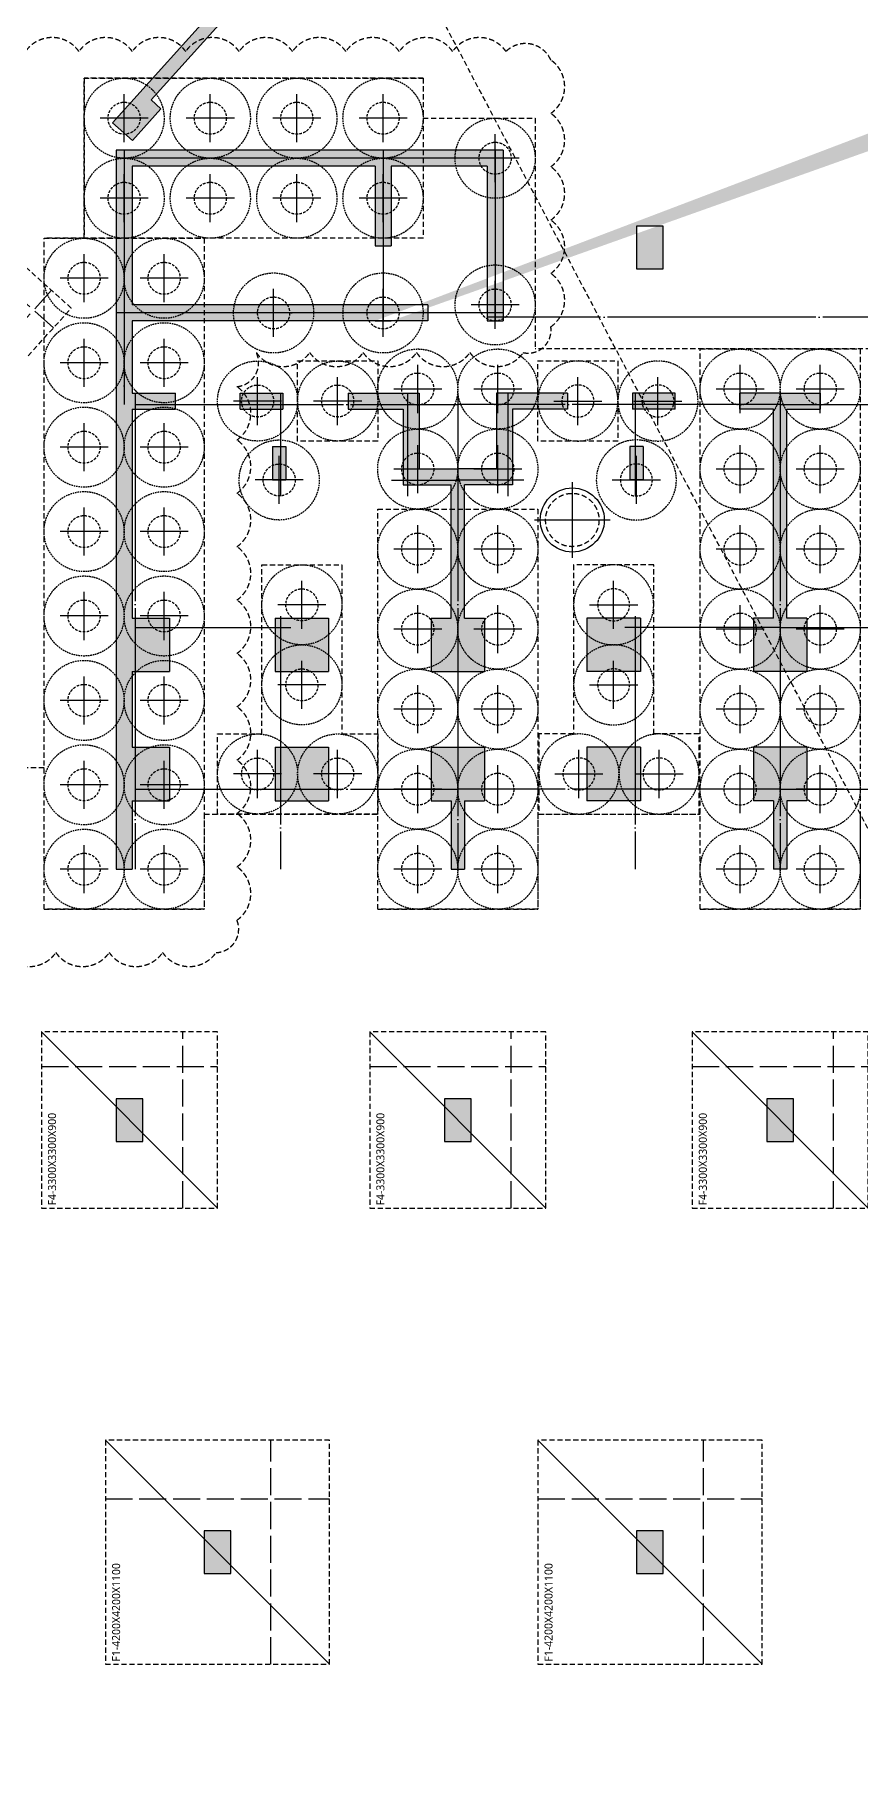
# Model space of a CAD drawing. Header units: millimetres. Extents: x 262481 to 2519995, y -394348 to 364571.
# Drawn here: x 2349520 to 2364985, y 108732 to 141223 of the extents above; entities that cross this region are included whole.
import ezdxf
from ezdxf.enums import TextEntityAlignment as Align

# ---------------------------------------------------------------- set-up
doc = ezdxf.new("R2010")
doc.units = ezdxf.units.MM
doc.header["$LTSCALE"] = 65
for name, pattern in [('XS-기초$0$CEN', [62, 60, -1, 0, -1]), ('XS-기초$0$HID', [2.3, 1.5, -0.8]), ('XS-기초$0$HID2', [7.5, 6, -1.5])]:
    doc.linetypes.add(name, pattern=pattern)
doc.layers.add('XS-기초$0$0106', color=30, linetype='XS-기초$0$HID', plot=False)
doc.layers.add('XS-기초$0$DEFPOINT', color=144, linetype='Continuous', plot=False)
for name, color, linetype in [('XS-기초$0$252', 252, 'Continuous'), ('XS-기초$0$BAR-B', 2, 'XS-기초$0$HID2'), ('XS-기초$0$CEN', 1, 'XS-기초$0$CEN'), ('XS-기초$0$MAT', 3, 'XS-기초$0$HID'), ('XS-기초$0$PILE', 3, 'XS-기초$0$HID'), ('XS-기초$0$WALL', 11, 'Continuous'), ('XS-기초$0$기초연단', 3, 'Continuous'), ('XS-기초$0$보강구간', 6, 'XS-기초$0$HID'), ('XS-기초$0$집수정-주동', 21, 'Continuous'), ('XS-기초$0$하부보강', 7, 'XS-기초$0$HID')]:
    doc.layers.add(name, color=color, linetype=linetype)
doc.styles.add('XS-기초$0$맑은고딕', font='malgun.ttf')

# ---------------------------------------------------------------- blocks, each defined once
blk = doc.blocks.new('XS-기초$0$A$C762E058C')
at = {"layer": 'XS-기초$0$252'}
h = blk.add_hatch(color=256, dxfattribs=at)
h.dxf.hatch_style = 1
h.paths.add_polyline_path([(93400, -71500), (92600, -71500), (92600, -72000), (93400, -72000)])
h.paths.add_polyline_path([(85300, -71500), (84500, -71500), (84500, -72000), (85300, -72000)])
h.paths.add_polyline_path([(93400, -63400), (92600, -63400), (92600, -63900), (93400, -63900)])
h.paths.add_polyline_path([(85300, -63400), (84500, -63400), (84500, -63900), (85300, -63900)])
h.paths.add_polyline_path([(93400, -55300), (92600, -55300), (92600, -55800), (93400, -55800)])
h.paths.add_polyline_path([(85300, -55300), (84500, -55300), (84500, -55800), (85300, -55800)])
h.paths.add_polyline_path([(93400, -47200), (92600, -47200), (92600, -47700), (93400, -47700)])
h.paths.add_polyline_path([(85300, -47200), (84500, -47200), (84500, -47700), (85300, -47700)])
h.paths.add_polyline_path([(93400, -39100), (92600, -39100), (92600, -39600), (93400, -39600)])
h.paths.add_polyline_path([(85300, -39100), (84500, -39100), (84500, -39600), (85300, -39600)])
h.paths.add_polyline_path([(73650, -71500), (72850, -71500), (72850, -72000), (73650, -72000)])
h.paths.add_polyline_path([(77850, -71500), (77050, -71500), (77050, -72000), (77850, -72000)])
h.paths.add_polyline_path([(68450, -71500), (67650, -71500), (67650, -72000), (68450, -72000)])
h.paths.add_polyline_path([(73650, -63400), (72850, -63400), (72850, -63900), (73650, -63900)])
h.paths.add_polyline_path([(77850, -63400), (77050, -63400), (77050, -63900), (77850, -63900)])
h.paths.add_polyline_path([(68450, -63400), (67650, -63400), (67650, -63900), (68450, -63900)])
h.paths.add_polyline_path([(73650, -55300), (72850, -55300), (72850, -55800), (73650, -55800)])
h.paths.add_polyline_path([(77850, -55300), (77050, -55300), (77050, -55800), (77850, -55800)])
h.paths.add_polyline_path([(68450, -55300), (67650, -55300), (67650, -55800), (68450, -55800)])
h.paths.add_polyline_path([(73650, -47200), (72850, -47200), (72850, -47700), (73650, -47700)])
h.paths.add_polyline_path([(77850, -47200), (77050, -47200), (77050, -47700), (77850, -47700)])
h.paths.add_polyline_path([(68450, -47200), (67650, -47200), (67650, -47700), (68450, -47700)])
h.paths.add_polyline_path([(73650, -39100), (72850, -39100), (72850, -39600), (73650, -39600)])
h.paths.add_polyline_path([(77850, -39100), (77050, -39100), (77050, -39600), (77850, -39600)])
h.paths.add_polyline_path([(68450, -39100), (67650, -39100), (67650, -39600), (68450, -39600)])
h.paths.add_polyline_path([(73650, -22900), (72850, -22900), (72850, -23400), (73650, -23400)])
h.paths.add_polyline_path([(73650, -31000), (72850, -31000), (72850, -31500), (73650, -31500)])
h.paths.add_polyline_path([(101500, -63400), (100700, -63400), (100700, -63900), (101500, -63900)])
h.paths.add_polyline_path([(101500, -41540), (100700, -41540), (100700, -42040), (101500, -42040)])
h.paths.add_polyline_path([(101500, -35500), (100700, -35500), (100700, -36000), (101500, -36000)])
h.paths.add_polyline_path([(101500, -29350), (100700, -29350), (100700, -29850), (101500, -29850)])
h.paths.add_polyline_path([(101500, -22900), (100700, -22900), (100700, -23400), (101500, -23400)])
h.paths.add_polyline_path([(68450, -22900), (67650, -22900), (67650, -23400), (68450, -23400)])
h.paths.add_polyline_path([(77850, -22900), (77050, -22900), (77050, -23400), (77850, -23400)])
h.paths.add_polyline_path([(85300, -22900), (84500, -22900), (84500, -23400), (85300, -23400)])
h.paths.add_polyline_path([(93400, -31000), (92600, -31000), (92600, -31500), (93400, -31500)])
h.paths.add_polyline_path([(77850, -31000), (77050, -31000), (77050, -31500), (77850, -31500)])
h.paths.add_polyline_path([(85300, -31000), (84500, -31000), (84500, -31500), (85300, -31500)])
h.paths.add_polyline_path([(93400, -22900), (92600, -22900), (92600, -23400), (93400, -23400)])
h.paths.add_polyline_path([(68450, -31000), (67650, -31000), (67650, -31500), (68450, -31500)])
h.paths.add_polyline_path([(101500, -47580), (100700, -47580), (100700, -48080), (101500, -48080)])
h.paths.add_polyline_path([(101500, -55300), (100700, -55300), (100700, -55800), (101500, -55800)])
h.paths.add_polyline_path([(101700, -72000), (101700, -71200), (101200, -71200), (101200, -72000)])
h.paths.add_polyline_path([(125700, -72000), (125700, -71200), (125200, -71200), (125200, -72000)])
h.paths.add_polyline_path([(117700, -72000), (117700, -71200), (117200, -71200), (117200, -72000)])
h.paths.add_polyline_path([(109700, -72000), (109700, -71200), (109200, -71200), (109200, -72000)])
h.paths.add_polyline_path([(136755, -71500), (135955, -71500), (135955, -72000), (136755, -72000)])
h.paths.add_polyline_path([(144555, -71500), (143755, -71500), (143755, -72000), (144555, -72000)])
h.paths.add_polyline_path([(133700, -72000), (133700, -71200), (133200, -71200), (133200, -72000)])
h = blk.add_hatch(color=256, dxfattribs=at)
h.dxf.hatch_style = 1
h.paths.add_polyline_path([(124805, -55785), (124805, -55985), (123925, -55985), (123925, -56285), (125305, -56285), (125305, -57445), (126255, -57445), (126255, -63825), (124900, -63825), (124900, -64125), (125200, -64125), (125200, -64625), (125700, -64625), (125700, -64125), (126255, -64125), (126255, -65410), (126505, -65410), (126505, -64125), (127860, -64125), (127860, -63825), (126505, -63825), (126505, -57445), (127455, -57445), (127455, -56285), (128835, -56285), (128835, -55985), (127155, -55985), (127155, -57145), (126380, -57145), (125605, -57145), (125605, -55985), (125605, -55785)])
h.paths.add_polyline_path([(106100, -55300), (105300, -55300), (105300, -55800), (106100, -55800)])
h.paths.add_polyline_path([(105600, -63900), (105800, -63900), (105800, -65410), (106100, -65410), (106100, -64125), (107400, -64125), (107400, -63825), (106100, -63825), (106100, -60730), (109280, -60730), (109280, -60480), (106100, -60480), (106100, -56285), (106915, -56285), (106915, -55985), (105800, -55985), (105800, -63100), (105600, -63100)])
h.paths.add_polyline_path([(133680, -63250), (133480, -63250), (133480, -55950), (133680, -55950), (133680, -55150), (133480, -55150), (133480, -54495), (133180, -54495), (133180, -55985), (132365, -55985), (132365, -56285), (133180, -56285), (133180, -60480), (130000, -60480), (130000, -60730), (133180, -60730), (133180, -63825), (131880, -63825), (131880, -64125), (133180, -64125), (133180, -65410), (133480, -65410), (133480, -64050), (133680, -64050)])
h.paths.add_polyline_path([(117700, -64625), (117700, -63825), (117200, -63825), (117200, -64625)], flags=17)
h.paths.add_polyline_path([(109700, -63825), (109200, -63825), (108910, -63825), (108910, -64125), (109200, -64125), (109200, -64625), (109700, -64625)])
h.paths.add_polyline_path([(124075, -54635), (124375, -54635), (124375, -46185), (117850, -46185), (117850, -45985), (117050, -45985), (117050, -46185), (116075, -46185), (116075, -46485), (116525, -46485), (116525, -49385), (116825, -49385), (116825, -46485), (121375, -46485), (121375, -49085), (117935, -49085), (117935, -49385), (121850, -49385), (121850, -49085), (121675, -49085), (121675, -46485), (124075, -46485), (124075, -49085), (123420, -49085), (123420, -49385), (124075, -49385), (124075, -51585), (123475, -51585), (123475, -51885), (124075, -51885), (124075, -54185), (119175, -54185), (119175, -51885), (119875, -51885), (119875, -51585), (118875, -51585), (118875, -54185), (116525, -54185), (116525, -54485), (124075, -54485)])
h.paths.add_polyline_path([(120965, -51885), (122285, -51885), (122285, -51585), (120965, -51585)], flags=17)
h.paths.add_polyline_path([(114725, -53185), (113725, -53185), (113725, -53885), (110505, -53885), (110505, -53185), (109505, -53185), (109505, -53885), (108085, -53885), (108085, -53185), (107085, -53185), (107085, -53885), (105800, -53885), (105800, -54185), (114725, -54185)])
h.paths.add_polyline_path([(113025, -65410), (112775, -65410), (112775, -64125), (111420, -64125), (111420, -63825), (112775, -63825), (112775, -57445), (111825, -57445), (111825, -56285), (110445, -56285), (110445, -55985), (112125, -55985), (112125, -57145), (112900, -57145), (113675, -57145), (113675, -55985), (115355, -55985), (115355, -56285), (113975, -56285), (113975, -57445), (113025, -57445), (113025, -63825), (114380, -63825), (114380, -64125), (113025, -64125)])
h.paths.add_polyline_path([(119765, -65410), (119515, -65410), (119515, -64125), (118400, -64125), (118400, -63825), (119515, -63825), (119515, -60730), (116520, -60730), (116520, -60480), (119515, -60480), (119515, -56285), (118885, -56285), (118885, -55985), (119640, -55985), (120395, -55985), (120395, -56285), (119765, -56285), (119765, -60480), (122760, -60480), (122760, -60730), (119765, -60730), (119765, -63825), (120880, -63825), (120880, -64125), (119765, -64125)])
h.paths.add_polyline_path([(122390, -64125), (122390, -63825), (122790, -63825), (122790, -64125)])
h.paths.add_polyline_path([(122510, -63125), (122760, -63125), (122760, -61590), (122510, -61590)], flags=17)
h.paths.add_polyline_path([(122510, -56985), (122760, -56985), (122760, -57815), (122510, -57815)], flags=17)
h.paths.add_polyline_path([(121905, -56285), (122705, -56285), (122705, -55985), (121905, -55985)])
h.paths.add_polyline_path([(130370, -64125), (130370, -63825), (129970, -63825), (129970, -64125)])
h.paths.add_polyline_path([(130250, -63125), (130000, -63125), (130000, -61590), (130250, -61590)])
h.paths.add_polyline_path([(130250, -56985), (130000, -56985), (130000, -57815), (130250, -57815)])
h.paths.add_polyline_path([(130855, -56285), (130055, -56285), (130055, -55985), (130855, -55985)], flags=17)
h.paths.add_polyline_path([(116890, -64125), (116890, -63825), (116490, -63825), (116490, -64125)])
h.paths.add_polyline_path([(116770, -63125), (116520, -63125), (116520, -61590), (116770, -61590)])
h.paths.add_polyline_path([(116770, -56985), (116520, -56985), (116520, -57815), (116770, -57815)])
h.paths.add_polyline_path([(117375, -56285), (116575, -56285), (116575, -55985), (117375, -55985)])
h.paths.add_polyline_path([(109030, -63125), (109280, -63125), (109280, -61590), (109030, -61590)], flags=17)
h.paths.add_polyline_path([(109030, -56985), (109280, -56985), (109280, -57815), (109030, -57815)], flags=17)
h.paths.add_polyline_path([(108425, -56285), (109225, -56285), (109225, -55985), (108425, -55985)])
h.paths.add_polyline_path([(125850, -47200), (125050, -47200), (125050, -47700), (125850, -47700)])
h.paths.add_polyline_path([(114725, -50300), (113725, -50300), (113725, -51300), (114725, -51300)])
h.paths.add_polyline_path([(110505, -50300), (109505, -50300), (109505, -51300), (110505, -51300)])
h.paths.add_polyline_path([(108085, -50300), (107085, -50300), (107085, -51300), (108085, -51300)])
h.paths.add_polyline_path([(110505, -45410), (109505, -45410), (109505, -44410), (110505, -44410)])
h.paths.add_polyline_path([(108085, -45410), (107085, -45410), (107085, -44410), (108085, -44410)])
h.paths.add_polyline_path([(110505, -48330), (109505, -48330), (109505, -47330), (110505, -47330), (110505, -47705), (113005, -47705), (113005, -46805), (114425, -46805), (114425, -45775), (114725, -45775), (114725, -47105), (113305, -47105), (113305, -47830), (113305, -48555), (114725, -48555), (114725, -49850), (114425, -49850), (114425, -48855), (113005, -48855), (113005, -47955), (110505, -47955)])
h.paths.add_polyline_path([(108085, -48330), (107085, -48330), (107085, -47955), (105800, -47955), (105800, -47705), (107085, -47705), (107085, -47330), (108085, -47330)])
h.paths.add_polyline_path([(113725, -44360), (113725, -44610), (113095, -44610), (113095, -44360)])
h.paths.add_polyline_path([(114425, -43755), (114425, -44555), (114725, -44555), (114725, -43755)])
h.paths.add_polyline_path([(133850, -47200), (133050, -47200), (133050, -47700), (133850, -47700)])
h.paths.add_polyline_path([(125850, -39100), (125050, -39100), (125050, -39600), (125850, -39600)])
h.paths.add_polyline_path([(117850, -39100), (117050, -39100), (117050, -39600), (117850, -39600)], flags=17)
h.paths.add_polyline_path([(117485, -34200), (117485, -34500), (118975, -34500), (118975, -36300), (116075, -36300), (116075, -36600), (119275, -36600), (119275, -29350), (105800, -29350), (105800, -29650), (107085, -29650), (107085, -30350), (108085, -30350), (108085, -29650), (109505, -29650), (109505, -30350), (110505, -30350), (110505, -29650), (114425, -29650), (114425, -30465), (114725, -30465), (114725, -29650), (116075, -29650), (116075, -35190), (116375, -35190), (116375, -29650), (118975, -29650), (118975, -34200)])
h.paths.add_polyline_path([(110505, -41290), (109505, -41290), (109505, -42290), (110505, -42290), (110505, -41915), (114425, -41915), (114425, -42545), (114725, -42545), (114725, -41790), (114725, -41035), (114425, -41035), (114425, -41665), (110505, -41665)])
h.paths.add_polyline_path([(108085, -41290), (107085, -41290), (107085, -41665), (105800, -41665), (105800, -41915), (107085, -41915), (107085, -42290), (108085, -42290)])
h.paths.add_polyline_path([(110505, -38170), (109505, -38170), (109505, -39170), (110505, -39170)])
h.paths.add_polyline_path([(108085, -38170), (107085, -38170), (107085, -39170), (108085, -39170)])
h.paths.add_polyline_path([(110505, -36250), (109505, -36250), (109505, -35250), (110505, -35250), (110505, -35625), (113005, -35625), (113005, -34725), (114425, -34725), (114425, -33695), (114725, -33695), (114725, -35025), (113305, -35025), (113305, -35750), (113305, -36475), (114725, -36475), (114725, -37805), (114425, -37805), (114425, -36775), (113005, -36775), (113005, -35875), (110505, -35875)])
h.paths.add_polyline_path([(108085, -36250), (107085, -36250), (107085, -35875), (105800, -35875), (105800, -35625), (107085, -35625), (107085, -35250), (108085, -35250)])
h.paths.add_polyline_path([(110505, -33330), (109505, -33330), (109505, -32330), (110505, -32330)], flags=17)
h.paths.add_polyline_path([(108085, -33330), (107085, -33330), (107085, -32330), (108085, -32330)], flags=17)
h.paths.add_polyline_path([(113725, -39220), (113725, -38970), (113095, -38970), (113095, -39220)])
h.paths.add_polyline_path([(114425, -39825), (114425, -39025), (114725, -39025), (114725, -39825)])
h.paths.add_polyline_path([(113725, -32280), (113725, -32530), (113095, -32530), (113095, -32280)], flags=17)
h.paths.add_polyline_path([(114425, -31675), (114425, -32475), (114725, -32475), (114725, -31675)], flags=17)
edge = h.paths.add_edge_path()
edge.add_line((121375, -49385), (121850, -49385))
edge.add_line((116075, -34200), (116075, -34500))
h = blk.add_hatch(color=256, dxfattribs=at)
h.dxf.hatch_style = 1
h.paths.add_polyline_path([(129972, -38451), (119791, -29283), (119457, -29655), (120051, -30190), (120218, -30005), (124603, -33952), (124436, -34138), (125030, -34673), (125197, -34488), (129805, -38636, -0.009403), (130361, -39156), (130183, -39332), (130746, -39901), (130924, -39725, -0.107886), (135407, -47109), (135169, -47185), (135414, -47947), (135652, -47870, -0.072941), (136505, -53685), (136505, -55150), (136255, -55150), (136255, -55950), (136505, -55950), (136505, -63250), (136255, -63250), (136255, -64050), (136505, -64050), (136505, -66600), (136755, -66600), (136755, -53685, 0.212557)])
blk = doc.blocks.new('XS-기초$0$PILE-600')
at = {"layer": 'XS-기초$0$DEFPOINT', "color": 173, "linetype": 'XS-기초$0$HID', "ltscale": 0.3}
blk.add_circle((0, 0), 750, dxfattribs=at)
at = {"layer": 'XS-기초$0$PILE', "linetype": 'Continuous'}
for p, q in [((0, -450), (0, 450)), ((-450, 0), (450, 0))]:
    blk.add_line(p, q, dxfattribs=at)
at = {"layer": 'XS-기초$0$PILE', "ltscale": 0.5}
blk.add_circle((0, 0), 300, dxfattribs=at)
blk = doc.blocks.new('XS-기초$0$집수정-주동')
at = {"layer": 'XS-기초$0$집수정-주동'}
for p, q in [((0, 707), (0, -707)), ((707, 0), (-707, 0))]:
    blk.add_line(p, q, dxfattribs=at)
blk.add_circle((0, 0), 600, dxfattribs=at)
at = {"layer": 'XS-기초$0$집수정-주동', "linetype": 'XS-기초$0$HID'}
blk.add_circle((0, 0), 500, dxfattribs=at)
blk = doc.blocks.new('XS-기초$0$하부보강')
at = {"layer": 'XS-기초$0$BAR-B', "ltscale": 1.3}
for p, q in [((1000, 1500), (1000, -1500)), ((-1500, -1000), (1500, -1000))]:
    blk.add_line(p, q, dxfattribs=at)
at = {"layer": 'XS-기초$0$DEFPOINT'}
blk.add_line((1500, 1500), (-1500, -1500), dxfattribs=at)
at = {"layer": 'XS-기초$0$하부보강', "linetype": 'XS-기초$0$HID'}
blk.add_lwpolyline([(-1500, -1500), (1500, -1500), (1500, 1500), (-1500, 1500)], close=True, dxfattribs=at)
at = {"layer": 'XS-기초$0$DEFPOINT', "color": 1, "style": 'XS-기초$0$맑은고딕'}
blk.add_text('하부보강-3000X3000X900', height=100, dxfattribs=at).set_placement((-1450, 1600), align=Align.MIDDLE_LEFT)
blk = doc.blocks.new('XS-기초$0$F1')
at = {"layer": 'XS-기초$0$BAR-B', "ltscale": 1.3}
for p, q in [((1000, 2100), (1000, -2100)), ((-2100, -1000), (2100, -1000))]:
    blk.add_line(p, q, dxfattribs=at)
at = {"layer": 'XS-기초$0$DEFPOINT'}
blk.add_line((2100, 2100), (-2100, -2100), dxfattribs=at)
at = {"layer": 'XS-기초$0$MAT', "linetype": 'XS-기초$0$HID'}
blk.add_lwpolyline([(-2100, -2100), (2100, -2100), (2100, 2100), (-2100, 2100)], close=True, dxfattribs=at)
at = {"layer": 'XS-기초$0$DEFPOINT', "color": 1, "style": 'XS-기초$0$맑은고딕'}
blk.add_text('F1-4200X4200X1100', height=150, dxfattribs=at).set_placement((-2050, 1900), align=Align.MIDDLE_LEFT)
blk = doc.blocks.new('XS-기초$0$F4')
at = {"layer": 'XS-기초$0$BAR-B', "ltscale": 1.3}
for p, q in [((1000, 1650), (1000, -1650)), ((-1650, -1000), (1650, -1000))]:
    blk.add_line(p, q, dxfattribs=at)
at = {"layer": 'XS-기초$0$DEFPOINT'}
blk.add_line((1650, 1650), (-1650, -1650), dxfattribs=at)
at = {"layer": 'XS-기초$0$MAT', "linetype": 'XS-기초$0$HID'}
blk.add_lwpolyline([(-1650, -1650), (1650, -1650), (1650, 1650), (-1650, 1650)], close=True, dxfattribs=at)
at = {"layer": 'XS-기초$0$DEFPOINT', "color": 1, "style": 'XS-기초$0$맑은고딕'}
blk.add_text('F4-3300X3300X900', height=150, dxfattribs=at).set_placement((-1600, 1450), align=Align.MIDDLE_LEFT)

msp = doc.modelspace()

# ---------------------------------------------------------------- linework, layer by layer
at = {"layer": 'XS-기초$0$0106'}
msp.add_line((2414040.9, 33322.8), (2239870.6, 364570.9), dxfattribs=at)
msp.add_lwpolyline([(2348917, 124019.6, 0.5205671), (2349917, 124019.6, 0.5205671), (2350917, 124019.6, 0.5205671), (2351917, 124019.6, 0.5205671), (2352917, 124019.6, 0.5205671), (2353309, 124627.6, 0.5205671), (2353309, 125627.6, 0.5205671), (2353309, 126627.6, 0.5205671), (2353309, 127627.6, 0.5205671), (2353309, 128627.6, 0.5205671), (2353309, 129627.6, 0.5205671), (2353309, 130627.6, 0.5205671), (2353309, 131627.6, 0.5205671), (2353309, 132627.6, 0.5205671), (2353309, 133627.6, 0.5205671), (2353309, 134627.6, 0.5205671), (2353672.7, 135263.8, 0.5205671), (2354672.7, 135263.8, 0.5205671), (2355672.7, 135263.8, 0.5205671), (2356672.7, 135263.8, 0.5205671), (2357672.7, 135263.8, 0.5205671), (2358672.7, 135263.8, 0.5205671), (2359188.4, 135748.2, 0.5205671), (2359188.4, 136748.2, 0.5205671), (2359188.4, 137748.2, 0.5205671), (2359188.4, 138748.2, 0.5205671), (2359188.4, 139748.2, 0.5205671), (2359188.4, 140748.2, 0.5205671), (2358348.4, 140908.2, 0.5205671), (2357348.4, 140908.2, 0.5205671), (2356348.4, 140908.2, 0.5205671), (2355348.4, 140908.2, 0.5205671), (2354348.4, 140908.2, 0.5205671), (2353348.4, 140908.2, 0.5205671), (2352348.4, 140908.2, 0.5205671), (2351348.4, 140908.2, 0.5205671), (2350348.4, 140908.2, 0.5205671), (2349348.4, 140908.2, 0.5205671)], format="xyb", dxfattribs=at)
at = {"layer": 'XS-기초$0$CEN'}
for p, q in [((2358295.4, 138907.3), (2351045.4, 138907.3)), ((2351195.4, 139057.3), (2351195.4, 134292.3)), ((2356045.4, 139057.3), (2356045.4, 135857.3)), ((2358145.4, 139057.3), (2358145.4, 135857.3)), ((2351195.4, 138607.3), (2351195.4, 134292.3)), ((2358295.4, 136007.3), (2351045.4, 136007.3)), ((2368180.4, 135927.3), (2357995.4, 135927.3)), ((2351405.4, 134507.3), (2351405.4, 125582.3)), ((2351405.4, 134292.3), (2357445.4, 134292.3)), ((2354125.4, 134507.3), (2354125.4, 132572.3)), ((2356505.4, 134507.3), (2356505.4, 132572.3)), ((2357445.4, 134507.3), (2357445.4, 125582.3)), ((2357445.4, 134507.3), (2357445.4, 125582.3)), ((2363485.4, 134292.3), (2357445.4, 134292.3)), ((2358385.4, 134507.3), (2358385.4, 132572.3)), ((2360765.4, 134507.3), (2360765.4, 132572.3)), ((2363485.4, 134507.3), (2363485.4, 125582.3)), ((2363485.4, 134507.3), (2363485.4, 125582.3)), ((2363485.4, 134292.3), (2369525.4, 134292.3)), ((2356205.4, 132872.3), (2357445.4, 132872.3)), ((2358685.4, 132872.3), (2357445.4, 132872.3)), ((2354125.4, 130322.3), (2354125.4, 125582.3)), ((2360765.4, 130322.3), (2360765.4, 125582.3)), ((2351405.4, 130112.3), (2354315.4, 130112.3)), ((2363485.4, 130112.3), (2360575.4, 130112.3)), ((2363485.4, 130112.3), (2366395.4, 130112.3)), ((2351405.4, 127082.3), (2357445.4, 127082.3)), ((2363485.4, 127082.3), (2357445.4, 127082.3)), ((2363485.4, 127082.3), (2369525.4, 127082.3))]:
    msp.add_line(p, q, dxfattribs=at)
at = {"layer": 'XS-기초$0$WALL'}
for p, q in [((2360145.9, 149754.5), (2350978.8, 139573.4)), ((2355647.8, 144385.2), (2351699.9, 140000.6)), ((2351350.4, 139238.8), (2351885.7, 139833.4)), ((2351885.7, 139833.4), (2351699.9, 140000.6)), ((2350978.8, 139573.4), (2351350.4, 139238.8)), ((2351045.4, 139057.3), (2351045.4, 125582.3)), ((2358295.4, 139057.3), (2351045.4, 139057.3)), ((2355895.4, 138757.3), (2351345.4, 138757.3)), ((2351345.4, 138757.3), (2351345.4, 136157.3)), ((2355895.4, 138757.3), (2355895.4, 137267.3)), ((2357995.4, 138757.3), (2356195.4, 138757.3)), ((2356195.4, 138757.3), (2356195.4, 137267.3)), ((2357995.4, 138757.3), (2357995.4, 135857.3)), ((2358295.4, 139057.3), (2358295.4, 135857.3)), ((2361295.4, 137632.3), (2360795.4, 137632.3)), ((2360795.4, 137632.3), (2360795.4, 136832.3)), ((2361295.4, 136832.3), (2361295.4, 137632.3)), ((2355895.4, 137267.3), (2356195.4, 137267.3)), ((2360795.4, 136832.3), (2361295.4, 136832.3)), ((2356885.4, 136157.3), (2351345.4, 136157.3)), ((2356885.4, 136157.3), (2356885.4, 135857.3)), ((2356885.4, 135857.3), (2351345.4, 135857.3)), ((2351345.4, 135857.3), (2351345.4, 134507.3)), ((2355895.4, 135857.3), (2356195.4, 135857.3)), ((2357995.4, 135857.3), (2358295.4, 135857.3)), ((2351345.4, 134507.3), (2352160.4, 134507.3)), ((2351345.4, 134207.3), (2352160.4, 134207.3)), ((2351345.4, 134207.3), (2351345.4, 130287.3)), ((2352160.4, 134207.3), (2352160.4, 134507.3)), ((2353370.4, 134207.3), (2353370.4, 134507.3)), ((2353370.4, 134507.3), (2354170.4, 134507.3)), ((2353370.4, 134207.3), (2354170.4, 134207.3)), ((2354170.4, 134507.3), (2354170.4, 134207.3)), ((2355390.4, 134507.3), (2355390.4, 134207.3)), ((2355390.4, 134507.3), (2356720.4, 134507.3)), ((2355390.4, 134207.3), (2356420.4, 134207.3)), ((2356420.4, 134207.3), (2356420.4, 132787.3)), ((2356720.4, 134507.3), (2356720.4, 133087.3)), ((2359500.4, 134507.3), (2358170.4, 134507.3)), ((2358170.4, 134507.3), (2358170.4, 133087.3)), ((2359500.4, 134207.3), (2358470.4, 134207.3)), ((2358470.4, 134207.3), (2358470.4, 132787.3)), ((2359500.4, 134507.3), (2359500.4, 134207.3)), ((2360720.4, 134507.3), (2360720.4, 134207.3)), ((2361520.4, 134507.3), (2360720.4, 134507.3)), ((2361520.4, 134207.3), (2360720.4, 134207.3)), ((2361520.4, 134207.3), (2361520.4, 134507.3)), ((2362730.4, 134207.3), (2362730.4, 134507.3)), ((2363485.4, 134507.3), (2362730.4, 134507.3)), ((2363360.4, 134207.3), (2362730.4, 134207.3)), ((2363360.4, 130287.3), (2363360.4, 134207.3)), ((2363485.4, 134507.3), (2364240.4, 134507.3)), ((2363610.4, 130287.3), (2363610.4, 134207.3)), ((2363610.4, 134207.3), (2364240.4, 134207.3)), ((2364240.4, 134207.3), (2364240.4, 134507.3)), ((2353975.4, 133507.3), (2353975.4, 132877.3)), ((2353975.4, 133507.3), (2354225.4, 133507.3)), ((2354225.4, 133507.3), (2354225.4, 132877.3)), ((2360665.4, 133507.3), (2360665.4, 132877.3)), ((2360915.4, 133507.3), (2360665.4, 133507.3)), ((2360915.4, 133507.3), (2360915.4, 132877.3)), ((2356720.4, 133087.3), (2357445.4, 133087.3)), ((2358170.4, 133087.3), (2357445.4, 133087.3)), ((2353975.4, 132877.3), (2354225.4, 132877.3)), ((2356420.4, 132787.3), (2357320.4, 132787.3)), ((2357320.4, 130287.3), (2357320.4, 132787.3)), ((2357570.4, 130287.3), (2357570.4, 132787.3)), ((2358470.4, 132787.3), (2357570.4, 132787.3)), ((2360915.4, 132877.3), (2360665.4, 132877.3)), ((2351345.4, 130287.3), (2352045.4, 130287.3)), ((2352045.4, 130287.3), (2352045.4, 129287.3)), ((2354025.4, 130287.3), (2355025.4, 130287.3)), ((2354025.4, 130287.3), (2354025.4, 129287.3)), ((2355025.4, 130287.3), (2355025.4, 129287.3)), ((2356945.4, 130287.3), (2357320.4, 130287.3)), ((2356945.4, 130287.3), (2356945.4, 129287.3)), ((2357570.4, 130287.3), (2357945.4, 130287.3)), ((2357945.4, 130287.3), (2357945.4, 129287.3)), ((2360865.4, 130287.3), (2359865.4, 130287.3)), ((2359865.4, 130287.3), (2359865.4, 129287.3)), ((2360865.4, 130287.3), (2360865.4, 129287.3)), ((2363360.4, 130287.3), (2362985.4, 130287.3)), ((2362985.4, 130287.3), (2362985.4, 129287.3)), ((2363985.4, 130287.3), (2363610.4, 130287.3)), ((2363985.4, 130287.3), (2363985.4, 129287.3)), ((2351345.4, 129287.3), (2351345.4, 127867.3)), ((2351345.4, 129287.3), (2352045.4, 129287.3)), ((2354025.4, 129287.3), (2355025.4, 129287.3)), ((2356945.4, 129287.3), (2357945.4, 129287.3)), ((2360865.4, 129287.3), (2359865.4, 129287.3)), ((2363985.4, 129287.3), (2362985.4, 129287.3)), ((2351345.4, 127867.3), (2352045.4, 127867.3)), ((2352045.4, 127867.3), (2352045.4, 126867.3)), ((2354025.4, 127867.3), (2355025.4, 127867.3)), ((2354025.4, 127867.3), (2354025.4, 126867.3)), ((2355025.4, 127867.3), (2355025.4, 126867.3)), ((2356945.4, 127867.3), (2357945.4, 127867.3)), ((2356945.4, 127867.3), (2356945.4, 126867.3)), ((2357945.4, 127867.3), (2357945.4, 126867.3)), ((2360865.4, 127867.3), (2359865.4, 127867.3)), ((2359865.4, 127867.3), (2359865.4, 126867.3)), ((2360865.4, 127867.3), (2360865.4, 126867.3)), ((2363985.4, 127867.3), (2362985.4, 127867.3)), ((2362985.4, 127867.3), (2362985.4, 126867.3)), ((2363985.4, 127867.3), (2363985.4, 126867.3)), ((2351345.4, 126867.3), (2351345.4, 125582.3)), ((2351345.4, 126867.3), (2352045.4, 126867.3)), ((2354025.4, 126867.3), (2355025.4, 126867.3)), ((2356945.4, 126867.3), (2357320.4, 126867.3)), ((2357320.4, 126867.3), (2357320.4, 125582.3)), ((2357570.4, 126867.3), (2357570.4, 125582.3)), ((2357570.4, 126867.3), (2357945.4, 126867.3)), ((2360865.4, 126867.3), (2359865.4, 126867.3)), ((2363360.4, 126867.3), (2362985.4, 126867.3)), ((2363360.4, 126867.3), (2363360.4, 125582.3)), ((2363610.4, 126867.3), (2363610.4, 125582.3)), ((2363985.4, 126867.3), (2363610.4, 126867.3)), ((2351045.4, 125582.3), (2351345.4, 125582.3)), ((2357320.4, 125582.3), (2357570.4, 125582.3)), ((2363610.4, 125582.3), (2363360.4, 125582.3)), ((2351545.4, 121282.3), (2351045.4, 121282.3)), ((2351045.4, 121282.3), (2351045.4, 120482.3)), ((2351545.4, 120482.3), (2351545.4, 121282.3)), ((2357695.4, 121282.3), (2357195.4, 121282.3)), ((2357195.4, 121282.3), (2357195.4, 120482.3)), ((2357695.4, 120482.3), (2357695.4, 121282.3)), ((2363735.4, 121282.3), (2363235.4, 121282.3)), ((2363235.4, 121282.3), (2363235.4, 120482.3)), ((2363735.4, 120482.3), (2363735.4, 121282.3)), ((2351045.4, 120482.3), (2351545.4, 120482.3)), ((2357195.4, 120482.3), (2357695.4, 120482.3)), ((2363235.4, 120482.3), (2363735.4, 120482.3)), ((2353195.4, 113182.3), (2352695.4, 113182.3)), ((2352695.4, 113182.3), (2352695.4, 112382.3)), ((2353195.4, 112382.3), (2353195.4, 113182.3)), ((2361295.4, 113182.3), (2360795.4, 113182.3)), ((2360795.4, 113182.3), (2360795.4, 112382.3)), ((2361295.4, 112382.3), (2361295.4, 113182.3)), ((2352695.4, 112382.3), (2353195.4, 112382.3)), ((2360795.4, 112382.3), (2361295.4, 112382.3))]:
    msp.add_line(p, q, dxfattribs=at)
at = {"layer": 'XS-기초$0$기초연단', "linetype": 'XS-기초$0$HID'}
for p, q in [((2356795.4, 140407.3), (2350445.4, 140407.3)), ((2350445.4, 140407.3), (2350445.4, 137407.3)), ((2356795.4, 140407.3), (2356795.4, 139657.3)), ((2356795.4, 139657.3), (2358895.4, 139657.3)), ((2358895.4, 139657.3), (2358895.4, 135332.3)), ((2349695.4, 124832.3), (2349695.4, 137407.3)), ((2350445.4, 137407.3), (2349695.4, 137407.3)), ((2366530.4, 135332.3), (2358895.4, 135332.3)), ((2349695.4, 127482.3), (2338695.4, 127482.3)), ((2352695.4, 126617.3), (2355945.4, 126617.3)), ((2352695.4, 126617.3), (2352695.4, 124832.3)), ((2355945.4, 124832.3), (2355945.4, 126617.3)), ((2358945.4, 126617.3), (2358945.4, 124832.3)), ((2358945.4, 126617.3), (2361985.4, 126617.3)), ((2361985.4, 124832.3), (2361985.4, 126617.3)), ((2364985.4, 126617.3), (2364985.4, 124832.3)), ((2349695.4, 124832.3), (2352695.4, 124832.3)), ((2355945.4, 124832.3), (2358945.4, 124832.3)), ((2361985.4, 124832.3), (2364985.4, 124832.3))]:
    msp.add_line(p, q, dxfattribs=at)
at = {"layer": 'XS-기초$0$보강구간'}
for points in [[(2356795.4, 140407.3), (2356795.4, 137407.3), (2350445.4, 137407.3), (2350445.4, 140407.3)], [(2352695.4, 124832.3), (2349695.4, 124832.3), (2349695.4, 137407.3), (2352695.4, 137407.3)], [(2364985.4, 124832.3), (2361985.4, 124832.3), (2361985.4, 135332.3), (2364985.4, 135332.3)], [(2355945.4, 135107.3), (2355945.4, 133607.3), (2354445.4, 133607.3), (2354445.4, 135107.3)], [(2360445.4, 135107.3), (2360445.4, 133607.3), (2358945.4, 133607.3), (2358945.4, 135107.3)], [(2358945.4, 124832.3), (2355945.4, 124832.3), (2355945.4, 132332.3), (2358945.4, 132332.3)]]:
    msp.add_lwpolyline(points, close=True, dxfattribs=at)
for points in [[(2355275.4, 128117.3), (2355945.4, 128117.3), (2355945.4, 126617.3), (2352945.4, 126617.3), (2352945.4, 128117.3), (2353775.4, 128117.3), (2353775.4, 131287.3), (2355275.4, 131287.3), (2355275.4, 128117.3)], [(2359615.4, 128117.3), (2358965.4, 128117.3), (2358965.4, 126617.3), (2361965.4, 126617.3), (2361965.4, 128117.3), (2361115.4, 128117.3), (2361115.4, 131287.3), (2359615.4, 131287.3), (2359615.4, 128117.3)]]:
    msp.add_lwpolyline(points, dxfattribs=at)

# ---------------------------------------------------------------- block references
at = {"layer": 'XS-기초$0$252', "rotation": 90}
msp.add_blockref('XS-기초$0$A$C762E058C', (2321695.4, 19782.3), dxfattribs=at)
at = {"layer": 'XS-기초$0$MAT', "rotation": 90}
for name, p in [('XS-기초$0$F4', (2351295.4, 120882.3)), ('XS-기초$0$F4', (2357445.4, 120882.3)), ('XS-기초$0$F4', (2363485.4, 120882.3)), ('XS-기초$0$F1', (2352945.4, 112782.3)), ('XS-기초$0$F1', (2361045.4, 112782.3))]:
    msp.add_blockref(name, p, dxfattribs=at)
at = {"layer": 'XS-기초$0$PILE', "rotation": 90}
for p in [(2351195.4, 139657.3), (2352810.4, 139657.3), (2354430.4, 139657.3), (2356045.4, 139657.3), (2358145.4, 138907.3), (2351195.4, 138157.3), (2352810.4, 138157.3), (2354430.4, 138157.3), (2356045.4, 138157.3), (2350445.4, 136657.3), (2351945.4, 136657.3), (2358145.4, 136157.3), (2353995.4, 136007.3), (2356045.4, 136007.3), (2350445.4, 135074.3), (2351945.4, 135074.3), (2356695.4, 134582.3), (2358195.4, 134582.3), (2362735.4, 134582.3), (2364235.4, 134582.3), (2353695.4, 134357.3), (2355195.4, 134357.3), (2350445.4, 133492.3), (2351945.4, 133492.3), (2354100.4, 132877.3), (2356695.4, 133082.3), (2358195.4, 133082.3), (2362735.4, 133082.3), (2364235.4, 133082.3), (2350445.4, 131910.3), (2351945.4, 131910.3), (2356695.4, 131582.3), (2358195.4, 131582.3), (2362735.4, 131582.3), (2364235.4, 131582.3), (2354525.4, 130537.3), (2350445.4, 130328.3), (2351945.4, 130328.3), (2356695.4, 130082.3), (2358195.4, 130082.3), (2362735.4, 130082.3), (2364235.4, 130082.3), (2354525.4, 129037.3), (2350445.4, 128746.3), (2351945.4, 128746.3), (2356695.4, 128582.3), (2358195.4, 128582.3), (2362735.4, 128582.3), (2364235.4, 128582.3), (2353695.4, 127367.3), (2355195.4, 127367.3), (2350445.4, 127164.3), (2351945.4, 127164.3), (2356695.4, 127082.3), (2358195.4, 127082.3), (2362735.4, 127082.3), (2364235.4, 127082.3), (2350445.4, 125582.3), (2351945.4, 125582.3), (2356695.4, 125582.3), (2358195.4, 125582.3), (2362735.4, 125582.3), (2364235.4, 125582.3)]:
    msp.add_blockref('XS-기초$0$PILE-600', p, dxfattribs=at)
at = {"layer": 'XS-기초$0$PILE', "xscale": -1, "rotation": 270}
for p in [(2359695.4, 134357.3), (2361195.4, 134357.3), (2360790.4, 132877.3), (2360365.4, 130537.3), (2360365.4, 129037.3), (2359715.4, 127367.3), (2361215.4, 127367.3)]:
    msp.add_blockref('XS-기초$0$PILE-600', p, dxfattribs=at)
at = {"layer": 'XS-기초$0$집수정-주동'}
msp.add_blockref('XS-기초$0$집수정-주동', (2359590.4, 132127.3), dxfattribs=at)
at = {"layer": 'XS-기초$0$하부보강', "rotation": 48.00000000000607}
msp.add_blockref('XS-기초$0$하부보강', (2348086.6, 135987.7), dxfattribs=at)

doc.saveas('drawing.dxf')
